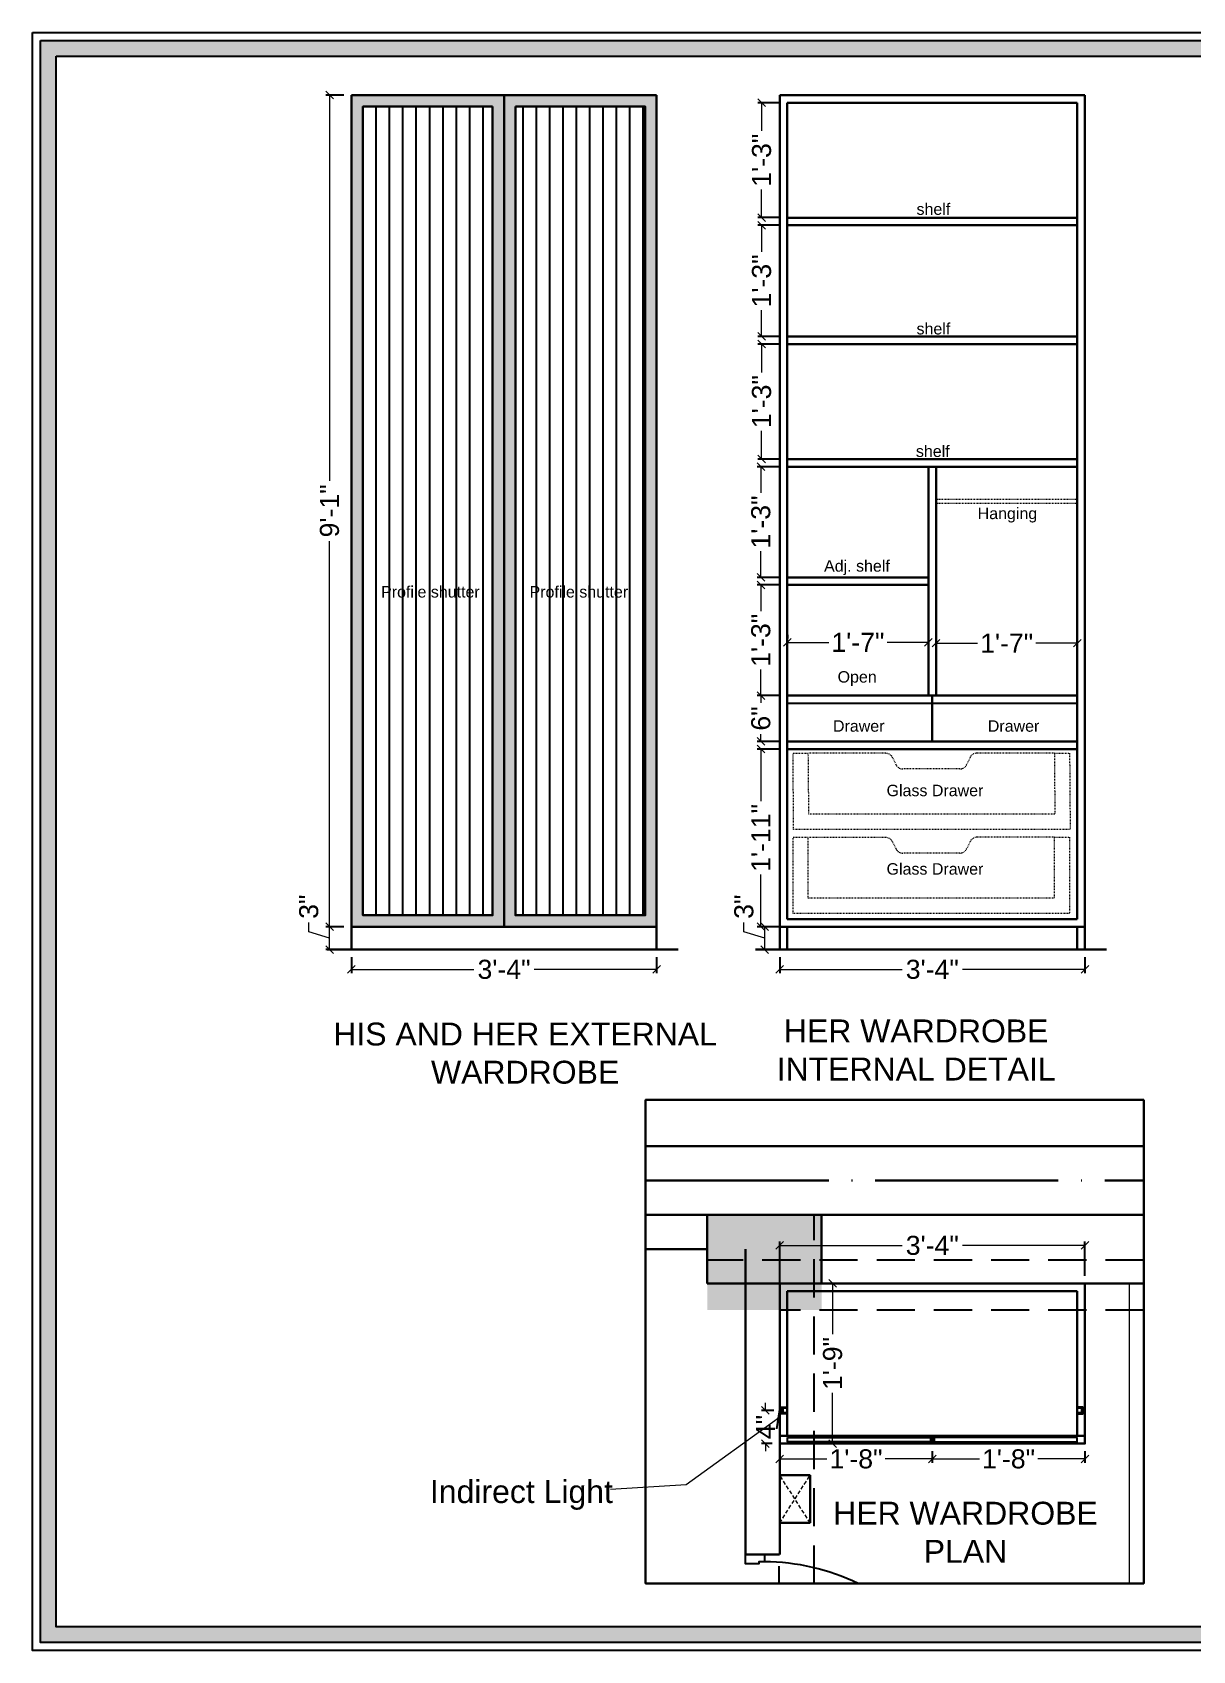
# Model space of a CAD drawing. Header units: millimetres. Extents: x 56222 to 3066687, y -650199 to -121287.
# Drawn here: x 147626.5 to 147778.6, y -182928.7 to -182716.6 of the extents above; entities that cross this region are included whole.
import ezdxf

# ---------------------------------------------------------------- set-up
doc = ezdxf.new("R2010")
doc.units = ezdxf.units.MM
doc.header["$MEASUREMENT"] = 0
doc.header["$PDMODE"] = 35
for name, pattern in [('ACAD_ISO02W100', [15, 12, -3]), ('ACAD_ISO04W100', [30, 24, -3, 0, -3]), ('CENTER', [2, 1.25, -0.25, 0.25, -0.25]), ('DASHED', [0.75, 0.5, -0.25]), ('HIDDEN', [0.375, 0.25, -0.125])]:
    doc.linetypes.add(name, pattern=pattern)
doc.layers.get('Defpoints').update_dxf_attribs({"color": 220})
doc.layers.add('AR ELE-5', color=134, linetype='Continuous')
doc.layers.add('AR HATCH-7', color=7, linetype='Continuous')
for name, color, linetype, lineweight in [('BEAM', 160, 'HIDDEN', 25), ('COLUMN', 1, 'Continuous', 30), ('dim05', 1, 'Continuous', 13), ('FURNITURE', 32, 'Continuous', 9), ('GROUND FLOOR', 7, 'Continuous', 9), ('GROUND FLOOR  ( PLINE )', 251, 'Continuous', 30), ('LABALLING', 1, 'Continuous', 25), ('Labelling', 1, 'Continuous', 25), ('NAME PLATE', 7, 'Continuous', 25), ('SECTION ( GLASS  COLOUR ) X_', 7, 'Continuous', 9), ('wall', 7, 'Continuous', 30), ('X_PLOT', 1, 'Continuous', 9), ('XX~SLAB ( BEAM )~ ( DIM )', 7, 'Continuous', 9), ('XX~STR BEAM', 5, 'ACAD_ISO02W100', 9)]:
    doc.layers.add(name, color=color, linetype=linetype, lineweight=lineweight)
doc.styles.add('Aerial', font='arial.ttf')
doc.styles.add('Arial', font='arial.ttf')
doc.styles.add('DATE', font='swissc.ttf', dxfattribs={"height": 6.75})
doc.styles.get("Standard").update_dxf_attribs({"font": 'arial.ttf', "height": 6})
doc.dimstyles.new('ISO-25', dxfattribs={"dimtxt": 2.5, "dimasz": 1, "dimexe": 0.5, "dimexo": 1, "dimtad": 0, "dimdec": 1, "dimlunit": 4, "dimtxsty": 'Standard', "dimblk": 'OBLIQUE', "dimcen": 2.5, "dimclrd": 1, "dimclre": 1, "dimclrt": 5, "dimadec": 0, "dimazin": 0, "dimtfac": 1, "dimtdec": 1, "dimtmove": 0, "dimatfit": 3, "dimfxl": 1, "dimlwd": -1, "dimarcsym": 0})
doc.dimstyles.new('NEW ', dxfattribs={"dimtxt": 3, "dimasz": 2, "dimexe": 1, "dimexo": 1, "dimgap": 0.089996, "dimtad": 0, "dimtoh": 1, "dimzin": 3, "dimdsep": 46, "dimlunit": 4, "dimtxsty": 'Aerial', "dimblk": 'OBLIQUE', "dimcen": 0.089996, "dimdle": 1, "dimclrd": 252, "dimclre": 252, "dimclrt": 7, "dimadec": 0, "dimazin": 1, "dimtfac": 1, "dimtdec": 0, "dimtofl": 0, "dimtmove": 1, "dimatfit": 3, "dimldrblk": 'OBLIQUE', "dimfxl": 1, "dimtolj": 1, "dimtzin": 0, "dimlwd": 5, "dimlwe": 5, "dimarcsym": 0})

# ---------------------------------------------------------------- blocks, each defined once
blk = doc.blocks.new('_Oblique')
at = {"layer": 'wall', "color": 0, "lineweight": -2}
blk.add_line((-0.5, -0.5), (0.5, 0.5), dxfattribs=at)
blk = doc.blocks.new('*D1191')
at = {"layer": 'Defpoints', "color": 0, "lineweight": 25, "transparency": 16777216}
for p in [(147724.43, -182875.55), (147764.43, -182880.52), (147724.43, -182882.28)]:
    blk.add_point(p, dxfattribs=at)
at = {"layer": 'dim05', "color": 1, "linetype": 'Continuous', "lineweight": -2, "transparency": 16777216}
for p, q in [((147724.43, -182881.28), (147724.43, -182875.05)), ((147764.43, -182879.52), (147764.43, -182875.05))]:
    blk.add_line(p, q, dxfattribs=at)
at = {"layer": 'dim05', "color": 1, "linetype": 'Continuous', "transparency": 16777216}
for p, q in [((147724.43, -182875.55), (147740.48, -182875.55)), ((147764.43, -182875.55), (147748.37, -182875.55))]:
    blk.add_line(p, q, dxfattribs=at)
at = {"layer": 'dim05', "color": 1, "transparency": 16777216, "rotation": 180}
blk.add_blockref('_Oblique', (147724.43, -182875.55), dxfattribs=at)
at = {"layer": 'dim05', "color": 1, "transparency": 16777216}
blk.add_blockref('_Oblique', (147764.43, -182875.55), dxfattribs=at)
at = {"layer": 'dim05', "color": 5, "lineweight": 25, "transparency": 16777216, "insert": (147744.43, -182875.55), "char_height": 2.5, "attachment_point": 5, "style": 'Arial'}
blk.add_mtext('3\'-4"', dxfattribs=at)
blk = doc.blocks.new('*D1190')
at = {"layer": 'Defpoints', "color": 0, "lineweight": 25, "transparency": 16777216}
for p in [(147731.37, -182880.52), (147729.76, -182901.52), (147731.37, -182901.52)]:
    blk.add_point(p, dxfattribs=at)
at = {"layer": 'dim05', "color": 1, "linetype": 'Continuous', "transparency": 16777216}
for p, q in [((147731.37, -182880.52), (147731.37, -182887.19)), ((147731.37, -182901.52), (147731.37, -182894.85))]:
    blk.add_line(p, q, dxfattribs=at)
at = {"layer": 'dim05', "color": 1, "linetype": 'Continuous', "lineweight": -2, "transparency": 16777216}
for p, q in [((147732.37, -182880.52), (147731.87, -182880.52)), ((147730.76, -182901.52), (147731.87, -182901.52))]:
    blk.add_line(p, q, dxfattribs=at)
at = {"layer": 'dim05', "color": 1, "transparency": 16777216}
for p, rotation in [((147731.37, -182880.52), 90), ((147731.37, -182901.52), 270)]:
    blk.add_blockref('_Oblique', p, dxfattribs=dict(at, rotation=rotation))
at = {"layer": 'dim05', "color": 5, "lineweight": 25, "transparency": 16777216, "insert": (147731.37, -182891.02), "char_height": 2.5, "attachment_point": 5, "rotation": 90, "style": 'Arial'}
blk.add_mtext('1\'-9"', dxfattribs=at)
blk = doc.blocks.new('*D1221')
at = {"layer": 'Defpoints', "color": 0, "lineweight": 25, "transparency": 16777216}
for p in [(147722.46, -182833.77), (147724.43, -182833.77), (147724.43, -182836.77)]:
    blk.add_point(p, dxfattribs=at)
at = {"layer": 'dim05', "color": 1, "linetype": 'Continuous', "transparency": 16777216}
for p, q in [((147719.74, -182834.46), (147719.74, -182833.21)), ((147722.46, -182836.77), (147722.46, -182833.77)), ((147722.46, -182835.27), (147719.74, -182834.46))]:
    blk.add_line(p, q, dxfattribs=at)
at = {"layer": 'dim05', "color": 1, "linetype": 'Continuous', "lineweight": -2, "transparency": 16777216}
for p, q in [((147723.43, -182833.77), (147721.96, -182833.77)), ((147723.43, -182836.77), (147721.96, -182836.77))]:
    blk.add_line(p, q, dxfattribs=at)
at = {"layer": 'dim05', "color": 1, "transparency": 16777216}
for p, rotation in [((147722.46, -182833.77), 90), ((147722.46, -182836.77), 270)]:
    blk.add_blockref('_Oblique', p, dxfattribs=dict(at, rotation=rotation))
at = {"layer": 'dim05', "color": 5, "lineweight": 25, "transparency": 16777216, "insert": (147719.74, -182831.15), "char_height": 2.5, "attachment_point": 5, "rotation": 90, "style": 'Arial'}
blk.add_mtext('3"', dxfattribs=at)
blk = doc.blocks.new('*D1222')
at = {"layer": 'Defpoints', "color": 0, "lineweight": 25, "transparency": 16777216}
for p in [(147721.96, -182810.48), (147725.43, -182810.48), (147725.43, -182833.77)]:
    blk.add_point(p, dxfattribs=at)
at = {"layer": 'dim05', "color": 1, "linetype": 'Continuous', "lineweight": -2, "transparency": 16777216}
for p, q in [((147724.43, -182810.48), (147721.46, -182810.48)), ((147724.43, -182833.77), (147721.46, -182833.77))]:
    blk.add_line(p, q, dxfattribs=at)
at = {"layer": 'dim05', "color": 1, "linetype": 'Continuous', "transparency": 16777216}
for p, q in [((147721.96, -182810.48), (147721.96, -182817.32)), ((147721.96, -182833.77), (147721.96, -182826.93))]:
    blk.add_line(p, q, dxfattribs=at)
at = {"layer": 'dim05', "color": 1, "transparency": 16777216}
for p, rotation in [((147721.96, -182810.48), 90), ((147721.96, -182833.77), 270)]:
    blk.add_blockref('_Oblique', p, dxfattribs=dict(at, rotation=rotation))
at = {"layer": 'dim05', "color": 5, "lineweight": 25, "transparency": 16777216, "insert": (147721.96, -182822.13), "char_height": 2.5, "attachment_point": 5, "rotation": 90, "style": 'Arial'}
blk.add_mtext('1\'-11"', dxfattribs=at)
blk = doc.blocks.new('*D1223')
at = {"layer": 'Defpoints', "color": 0, "lineweight": 25, "transparency": 16777216}
for p in [(147721.96, -182803.48), (147725.43, -182803.48), (147725.43, -182809.48)]:
    blk.add_point(p, dxfattribs=at)
at = {"layer": 'dim05', "color": 1, "linetype": 'Continuous', "lineweight": -2, "transparency": 16777216}
for p, q in [((147724.43, -182803.48), (147721.46, -182803.48)), ((147724.43, -182809.48), (147721.46, -182809.48))]:
    blk.add_line(p, q, dxfattribs=at)
at = {"layer": 'dim05', "color": 1, "linetype": 'Continuous', "transparency": 16777216}
for p, q in [((147721.96, -182803.48), (147721.96, -182804.41)), ((147721.96, -182809.48), (147721.96, -182808.55))]:
    blk.add_line(p, q, dxfattribs=at)
at = {"layer": 'dim05', "color": 1, "transparency": 16777216}
for p, rotation in [((147721.96, -182803.48), 90), ((147721.96, -182809.48), 270)]:
    blk.add_blockref('_Oblique', p, dxfattribs=dict(at, rotation=rotation))
at = {"layer": 'dim05', "color": 5, "lineweight": 25, "transparency": 16777216, "insert": (147721.96, -182806.48), "char_height": 2.5, "attachment_point": 5, "rotation": 90, "style": 'Arial'}
blk.add_mtext('6"', dxfattribs=at)
blk = doc.blocks.new('*D1225')
at = {"layer": 'Defpoints', "color": 0, "lineweight": 25, "transparency": 16777216}
for p in [(147721.96, -182773.48), (147725.43, -182773.48), (147725.43, -182787.98)]:
    blk.add_point(p, dxfattribs=at)
at = {"layer": 'dim05', "color": 1, "linetype": 'Continuous', "lineweight": -2, "transparency": 16777216}
for p, q in [((147724.43, -182773.48), (147721.46, -182773.48)), ((147724.43, -182787.98), (147721.46, -182787.98))]:
    blk.add_line(p, q, dxfattribs=at)
at = {"layer": 'dim05', "color": 1, "linetype": 'Continuous', "transparency": 16777216}
for p, q in [((147721.96, -182773.48), (147721.96, -182776.9)), ((147721.96, -182787.98), (147721.96, -182784.56))]:
    blk.add_line(p, q, dxfattribs=at)
at = {"layer": 'dim05', "color": 1, "transparency": 16777216}
for p, rotation in [((147721.96, -182773.48), 90), ((147721.96, -182787.98), 270)]:
    blk.add_blockref('_Oblique', p, dxfattribs=dict(at, rotation=rotation))
at = {"layer": 'dim05', "color": 5, "lineweight": 25, "transparency": 16777216, "insert": (147721.96, -182780.73), "char_height": 2.5, "attachment_point": 5, "rotation": 90, "style": 'Arial'}
blk.add_mtext('1\'-3"', dxfattribs=at)
blk = doc.blocks.new('*D1226')
at = {"layer": 'Defpoints', "color": 0, "lineweight": 25, "transparency": 16777216}
for p in [(147722.06, -182757.41), (147725.43, -182757.41), (147725.43, -182772.48)]:
    blk.add_point(p, dxfattribs=at)
at = {"layer": 'dim05', "color": 1, "linetype": 'Continuous', "lineweight": -2, "transparency": 16777216}
for p, q in [((147724.43, -182757.41), (147721.56, -182757.41)), ((147724.43, -182772.48), (147721.56, -182772.48))]:
    blk.add_line(p, q, dxfattribs=at)
at = {"layer": 'dim05', "color": 1, "linetype": 'Continuous', "transparency": 16777216}
for p, q in [((147722.06, -182757.41), (147722.06, -182761.12)), ((147722.06, -182772.48), (147722.06, -182768.78))]:
    blk.add_line(p, q, dxfattribs=at)
at = {"layer": 'dim05', "color": 1, "transparency": 16777216}
for p, rotation in [((147722.06, -182757.41), 90), ((147722.06, -182772.48), 270)]:
    blk.add_blockref('_Oblique', p, dxfattribs=dict(at, rotation=rotation))
at = {"layer": 'dim05', "color": 5, "lineweight": 25, "transparency": 16777216, "insert": (147722.06, -182764.95), "char_height": 2.5, "attachment_point": 5, "rotation": 90, "style": 'Arial'}
blk.add_mtext('1\'-3"', dxfattribs=at)
blk = doc.blocks.new('*D1227')
at = {"layer": 'Defpoints', "color": 0, "lineweight": 25, "transparency": 16777216}
for p in [(147722.06, -182741.84), (147725.43, -182741.84), (147725.43, -182756.41)]:
    blk.add_point(p, dxfattribs=at)
at = {"layer": 'dim05', "color": 1, "linetype": 'Continuous', "lineweight": -2, "transparency": 16777216}
for p, q in [((147724.43, -182741.84), (147721.56, -182741.84)), ((147724.43, -182756.41), (147721.56, -182756.41))]:
    blk.add_line(p, q, dxfattribs=at)
at = {"layer": 'dim05', "color": 1, "linetype": 'Continuous', "transparency": 16777216}
for p, q in [((147722.06, -182741.84), (147722.06, -182745.3)), ((147722.06, -182756.41), (147722.06, -182752.96))]:
    blk.add_line(p, q, dxfattribs=at)
at = {"layer": 'dim05', "color": 1, "transparency": 16777216}
for p, rotation in [((147722.06, -182741.84), 90), ((147722.06, -182756.41), 270)]:
    blk.add_blockref('_Oblique', p, dxfattribs=dict(at, rotation=rotation))
at = {"layer": 'dim05', "color": 5, "lineweight": 25, "transparency": 16777216, "insert": (147722.06, -182749.13), "char_height": 2.5, "attachment_point": 5, "rotation": 90, "style": 'Arial'}
blk.add_mtext('1\'-3"', dxfattribs=at)
blk = doc.blocks.new('*D1228')
at = {"layer": 'Defpoints', "color": 0, "lineweight": 25, "transparency": 16777216}
for p in [(147722.06, -182725.77), (147725.43, -182725.77), (147725.43, -182740.84)]:
    blk.add_point(p, dxfattribs=at)
at = {"layer": 'dim05', "color": 1, "linetype": 'Continuous', "lineweight": -2, "transparency": 16777216}
for p, q in [((147724.43, -182725.77), (147721.56, -182725.77)), ((147724.43, -182740.84), (147721.56, -182740.84))]:
    blk.add_line(p, q, dxfattribs=at)
at = {"layer": 'dim05', "color": 1, "linetype": 'Continuous', "transparency": 16777216}
for p, q in [((147722.06, -182725.77), (147722.06, -182729.48)), ((147722.06, -182740.84), (147722.06, -182737.14))]:
    blk.add_line(p, q, dxfattribs=at)
at = {"layer": 'dim05', "color": 1, "transparency": 16777216}
for p, rotation in [((147722.06, -182725.77), 90), ((147722.06, -182740.84), 270)]:
    blk.add_blockref('_Oblique', p, dxfattribs=dict(at, rotation=rotation))
at = {"layer": 'dim05', "color": 5, "lineweight": 25, "transparency": 16777216, "insert": (147722.06, -182733.31), "char_height": 2.5, "attachment_point": 5, "rotation": 90, "style": 'Arial'}
blk.add_mtext('1\'-3"', dxfattribs=at)
blk = doc.blocks.new('*D1229')
at = {"layer": 'Defpoints', "color": 0, "linetype": 'Continuous', "lineweight": 25, "transparency": 16777216}
for p in [(147725.43, -182796.5), (147743.93, -182796.5), (147743.93, -182796.5)]:
    blk.add_point(p, dxfattribs=at)
at = {"layer": 'dim05', "color": 1, "linetype": 'Continuous', "lineweight": -2, "transparency": 16777216}
for p, q in [((147725.43, -182795.5), (147725.43, -182796)), ((147743.93, -182795.5), (147743.93, -182796))]:
    blk.add_line(p, q, dxfattribs=at)
at = {"layer": 'dim05', "color": 1, "linetype": 'Continuous', "transparency": 16777216}
for p, q in [((147725.43, -182796.5), (147730.85, -182796.5)), ((147743.93, -182796.5), (147738.51, -182796.5))]:
    blk.add_line(p, q, dxfattribs=at)
at = {"layer": 'dim05', "color": 1, "linetype": 'Continuous', "transparency": 16777216, "rotation": 180}
blk.add_blockref('_Oblique', (147725.43, -182796.5), dxfattribs=at)
at = {"layer": 'dim05', "color": 1, "linetype": 'Continuous', "transparency": 16777216}
blk.add_blockref('_Oblique', (147743.93, -182796.5), dxfattribs=at)
at = {"layer": 'dim05', "color": 5, "linetype": 'Continuous', "lineweight": 25, "transparency": 16777216, "insert": (147734.68, -182796.5), "char_height": 2.5, "attachment_point": 5, "style": 'Arial'}
blk.add_mtext('1\'-7"', dxfattribs=at)
blk = doc.blocks.new('*D1230')
at = {"layer": 'Defpoints', "color": 0, "linetype": 'Continuous', "lineweight": 25, "transparency": 16777216}
for p in [(147744.93, -182796.61), (147763.43, -182796.61), (147763.43, -182796.61)]:
    blk.add_point(p, dxfattribs=at)
at = {"layer": 'dim05', "color": 1, "linetype": 'Continuous', "lineweight": -2, "transparency": 16777216}
for p, q in [((147744.93, -182795.61), (147744.93, -182796.11)), ((147763.43, -182795.61), (147763.43, -182796.11))]:
    blk.add_line(p, q, dxfattribs=at)
at = {"layer": 'dim05', "color": 1, "linetype": 'Continuous', "transparency": 16777216}
for p, q in [((147744.93, -182796.61), (147750.35, -182796.61)), ((147763.43, -182796.61), (147758.01, -182796.61))]:
    blk.add_line(p, q, dxfattribs=at)
at = {"layer": 'dim05', "color": 1, "linetype": 'Continuous', "transparency": 16777216, "rotation": 180}
blk.add_blockref('_Oblique', (147744.93, -182796.61), dxfattribs=at)
at = {"layer": 'dim05', "color": 1, "linetype": 'Continuous', "transparency": 16777216}
blk.add_blockref('_Oblique', (147763.43, -182796.61), dxfattribs=at)
at = {"layer": 'dim05', "color": 5, "linetype": 'Continuous', "lineweight": 25, "transparency": 16777216, "insert": (147754.18, -182796.61), "char_height": 2.5, "attachment_point": 5, "style": 'Arial'}
blk.add_mtext('1\'-7"', dxfattribs=at)
blk = doc.blocks.new('*D1231')
at = {"layer": 'Defpoints', "color": 0, "lineweight": 25, "transparency": 16777216}
for p in [(147724.43, -182836.77), (147764.43, -182836.77), (147764.43, -182839.37)]:
    blk.add_point(p, dxfattribs=at)
at = {"layer": 'dim05', "color": 1, "linetype": 'Continuous', "lineweight": -2, "transparency": 16777216}
for p, q in [((147724.43, -182837.77), (147724.43, -182839.87)), ((147764.43, -182837.77), (147764.43, -182839.87))]:
    blk.add_line(p, q, dxfattribs=at)
at = {"layer": 'dim05', "color": 1, "linetype": 'Continuous', "transparency": 16777216}
for p, q in [((147724.43, -182839.37), (147740.48, -182839.37)), ((147764.43, -182839.37), (147748.37, -182839.37))]:
    blk.add_line(p, q, dxfattribs=at)
at = {"layer": 'dim05', "color": 1, "transparency": 16777216, "rotation": 180}
blk.add_blockref('_Oblique', (147724.43, -182839.37), dxfattribs=at)
at = {"layer": 'dim05', "color": 1, "transparency": 16777216}
blk.add_blockref('_Oblique', (147764.43, -182839.37), dxfattribs=at)
at = {"layer": 'dim05', "color": 5, "lineweight": 25, "transparency": 16777216, "insert": (147744.43, -182839.37), "char_height": 2.5, "attachment_point": 5, "style": 'Arial'}
blk.add_mtext('3\'-4"', dxfattribs=at)
blk = doc.blocks.new('*D1232')
at = {"layer": 'Defpoints', "color": 0, "lineweight": 25, "transparency": 16777216}
for p in [(147668.29, -182836.77), (147708.29, -182836.77), (147708.29, -182839.37)]:
    blk.add_point(p, dxfattribs=at)
at = {"layer": 'dim05', "color": 1, "linetype": 'Continuous', "lineweight": -2, "transparency": 16777216}
for p, q in [((147668.29, -182837.77), (147668.29, -182839.87)), ((147708.29, -182837.77), (147708.29, -182839.87))]:
    blk.add_line(p, q, dxfattribs=at)
at = {"layer": 'dim05', "color": 1, "linetype": 'Continuous', "transparency": 16777216}
for p, q in [((147668.29, -182839.37), (147684.35, -182839.37)), ((147708.29, -182839.37), (147692.24, -182839.37))]:
    blk.add_line(p, q, dxfattribs=at)
at = {"layer": 'dim05', "color": 1, "transparency": 16777216, "rotation": 180}
blk.add_blockref('_Oblique', (147668.29, -182839.37), dxfattribs=at)
at = {"layer": 'dim05', "color": 1, "transparency": 16777216}
blk.add_blockref('_Oblique', (147708.29, -182839.37), dxfattribs=at)
at = {"layer": 'dim05', "color": 5, "lineweight": 25, "transparency": 16777216, "insert": (147688.29, -182839.37), "char_height": 2.5, "attachment_point": 5, "style": 'Arial'}
blk.add_mtext('3\'-4"', dxfattribs=at)
blk = doc.blocks.new('*D1233')
at = {"layer": 'Defpoints', "color": 0, "lineweight": 25, "transparency": 16777216}
for p in [(147665.42, -182833.77), (147668.29, -182833.77), (147668.29, -182836.77)]:
    blk.add_point(p, dxfattribs=at)
at = {"layer": 'dim05', "color": 1, "linetype": 'Continuous', "transparency": 16777216}
for p, q in [((147662.7, -182834.46), (147662.7, -182833.21)), ((147665.42, -182836.77), (147665.42, -182833.77)), ((147665.42, -182835.27), (147662.7, -182834.46))]:
    blk.add_line(p, q, dxfattribs=at)
at = {"layer": 'dim05', "color": 1, "linetype": 'Continuous', "lineweight": -2, "transparency": 16777216}
for p, q in [((147667.29, -182833.77), (147664.92, -182833.77)), ((147667.29, -182836.77), (147664.92, -182836.77))]:
    blk.add_line(p, q, dxfattribs=at)
at = {"layer": 'dim05', "color": 1, "transparency": 16777216}
for p, rotation in [((147665.42, -182833.77), 90), ((147665.42, -182836.77), 270)]:
    blk.add_blockref('_Oblique', p, dxfattribs=dict(at, rotation=rotation))
at = {"layer": 'dim05', "color": 5, "lineweight": 25, "transparency": 16777216, "insert": (147662.7, -182831.15), "char_height": 2.5, "attachment_point": 5, "rotation": 90, "style": 'Arial'}
blk.add_mtext('3"', dxfattribs=at)
blk = doc.blocks.new('*D1234')
at = {"layer": 'Defpoints', "color": 0, "lineweight": 25, "transparency": 16777216}
for p in [(147665.42, -182724.77), (147668.29, -182724.77), (147668.29, -182833.77)]:
    blk.add_point(p, dxfattribs=at)
at = {"layer": 'dim05', "color": 1, "linetype": 'Continuous', "lineweight": -2, "transparency": 16777216}
for p, q in [((147667.29, -182724.77), (147664.92, -182724.77)), ((147667.29, -182833.77), (147664.92, -182833.77))]:
    blk.add_line(p, q, dxfattribs=at)
at = {"layer": 'dim05', "color": 1, "linetype": 'Continuous', "transparency": 16777216}
for p, q in [((147665.42, -182724.77), (147665.42, -182775.32)), ((147665.42, -182833.77), (147665.42, -182783.22))]:
    blk.add_line(p, q, dxfattribs=at)
at = {"layer": 'dim05', "color": 1, "transparency": 16777216}
for p, rotation in [((147665.42, -182724.77), 90), ((147665.42, -182833.77), 270)]:
    blk.add_blockref('_Oblique', p, dxfattribs=dict(at, rotation=rotation))
at = {"layer": 'dim05', "color": 5, "lineweight": 25, "transparency": 16777216, "insert": (147665.42, -182779.27), "char_height": 2.5, "attachment_point": 5, "rotation": 90, "style": 'Arial'}
blk.add_mtext('9\'-1"', dxfattribs=at)
blk = doc.blocks.new('*D1253')
at = {"layer": 'Defpoints', "color": 0, "lineweight": 25, "transparency": 16777216}
for p in [(147721.96, -182788.98), (147725.43, -182788.98), (147725.43, -182803.48)]:
    blk.add_point(p, dxfattribs=at)
at = {"layer": 'dim05', "color": 1, "linetype": 'Continuous', "lineweight": -2, "transparency": 16777216}
for p, q in [((147724.43, -182788.98), (147721.46, -182788.98)), ((147724.43, -182803.48), (147721.46, -182803.48))]:
    blk.add_line(p, q, dxfattribs=at)
at = {"layer": 'dim05', "color": 1, "linetype": 'Continuous', "transparency": 16777216}
for p, q in [((147721.96, -182788.98), (147721.96, -182792.4)), ((147721.96, -182803.48), (147721.96, -182800.06))]:
    blk.add_line(p, q, dxfattribs=at)
at = {"layer": 'dim05', "color": 1, "transparency": 16777216}
for p, rotation in [((147721.96, -182788.98), 90), ((147721.96, -182803.48), 270)]:
    blk.add_blockref('_Oblique', p, dxfattribs=dict(at, rotation=rotation))
at = {"layer": 'dim05', "color": 5, "lineweight": 25, "transparency": 16777216, "insert": (147721.96, -182796.23), "char_height": 2.5, "attachment_point": 5, "rotation": 90, "style": 'Arial'}
blk.add_mtext('1\'-3"', dxfattribs=at)
blk = doc.blocks.new('*D1268')
at = {"layer": 'Defpoints', "color": 0, "lineweight": 25, "transparency": 16777216}
for p in [(147724.43, -182901.52), (147744.43, -182901.52), (147744.43, -182903.53)]:
    blk.add_point(p, dxfattribs=at)
at = {"layer": 'dim05', "color": 1, "linetype": 'Continuous', "lineweight": -2, "transparency": 16777216}
for p, q in [((147724.43, -182902.52), (147724.43, -182904.03)), ((147744.43, -182902.52), (147744.43, -182904.03))]:
    blk.add_line(p, q, dxfattribs=at)
at = {"layer": 'dim05', "color": 1, "linetype": 'Continuous', "transparency": 16777216}
for p, q in [((147724.43, -182903.53), (147730.6, -182903.53)), ((147744.43, -182903.53), (147738.26, -182903.53))]:
    blk.add_line(p, q, dxfattribs=at)
at = {"layer": 'dim05', "color": 1, "transparency": 16777216, "rotation": 180}
blk.add_blockref('_Oblique', (147724.43, -182903.53), dxfattribs=at)
at = {"layer": 'dim05', "color": 1, "transparency": 16777216}
blk.add_blockref('_Oblique', (147744.43, -182903.53), dxfattribs=at)
at = {"layer": 'dim05', "color": 5, "lineweight": 25, "transparency": 16777216, "insert": (147734.43, -182903.53), "char_height": 2.5, "attachment_point": 5, "style": 'Arial'}
blk.add_mtext('1\'-8"', dxfattribs=at)
blk = doc.blocks.new('*D1269')
at = {"layer": 'Defpoints', "color": 0, "lineweight": 25, "transparency": 16777216}
for p in [(147744.43, -182901.52), (147764.43, -182901.52), (147764.43, -182903.53)]:
    blk.add_point(p, dxfattribs=at)
at = {"layer": 'dim05', "color": 1, "linetype": 'Continuous', "lineweight": -2, "transparency": 16777216}
for p, q in [((147744.43, -182902.52), (147744.43, -182904.03)), ((147764.43, -182902.52), (147764.43, -182904.03))]:
    blk.add_line(p, q, dxfattribs=at)
at = {"layer": 'dim05', "color": 1, "linetype": 'Continuous', "transparency": 16777216}
for p, q in [((147744.43, -182903.53), (147750.6, -182903.53)), ((147764.43, -182903.53), (147758.26, -182903.53))]:
    blk.add_line(p, q, dxfattribs=at)
at = {"layer": 'dim05', "color": 1, "transparency": 16777216, "rotation": 180}
blk.add_blockref('_Oblique', (147744.43, -182903.53), dxfattribs=at)
at = {"layer": 'dim05', "color": 1, "transparency": 16777216}
blk.add_blockref('_Oblique', (147764.43, -182903.53), dxfattribs=at)
at = {"layer": 'dim05', "color": 5, "lineweight": 25, "transparency": 16777216, "insert": (147754.43, -182903.53), "char_height": 2.5, "attachment_point": 5, "style": 'Arial'}
blk.add_mtext('1\'-8"', dxfattribs=at)
blk = doc.blocks.new('*D1270')
at = {"layer": 'Defpoints', "color": 0, "lineweight": 25, "transparency": 16777216}
for p in [(147722.55, -182897.16), (147724.68, -182897.16), (147724.43, -182901.52)]:
    blk.add_point(p, dxfattribs=at)
at = {"layer": 'dim05', "color": 1, "linetype": 'Continuous', "lineweight": -2, "transparency": 16777216}
for p, q in [((147723.68, -182897.16), (147722.05, -182897.16)), ((147723.43, -182901.52), (147722.05, -182901.52))]:
    blk.add_line(p, q, dxfattribs=at)
at = {"layer": 'dim05', "color": 1, "linetype": 'Continuous', "transparency": 16777216}
for p, q in [((147722.55, -182897.16), (147722.55, -182896.16)), ((147722.55, -182897.16), (147722.55, -182897.23)), ((147722.55, -182901.52), (147722.55, -182901.45)), ((147722.55, -182901.52), (147722.55, -182902.52))]:
    blk.add_line(p, q, dxfattribs=at)
at = {"layer": 'dim05', "color": 1, "transparency": 16777216}
for p, rotation in [((147722.55, -182897.16), 270), ((147722.55, -182901.52), 90)]:
    blk.add_blockref('_Oblique', p, dxfattribs=dict(at, rotation=rotation))
at = {"layer": 'dim05', "color": 5, "lineweight": 25, "transparency": 16777216, "insert": (147722.55, -182899.34), "char_height": 2.5, "attachment_point": 5, "rotation": 90, "style": 'Arial'}
blk.add_mtext('4"', dxfattribs=at)

msp = doc.modelspace()

# ---------------------------------------------------------------- hatches: boundary and pattern name
at = {"layer": 'AR HATCH-7', "linetype": 'Continuous', "lineweight": 25, "true_color": 0x636466}
h = msp.add_hatch(color=251, dxfattribs=at)
h.dxf.hatch_style = 1
h.paths.add_polyline_path([(147708.293, -182724.771), (147688.293, -182724.771), (147688.293, -182833.771), (147708.293, -182833.771)])
h.paths.add_polyline_path([(147689.793, -182726.271), (147706.793, -182726.271), (147706.793, -182832.271), (147689.793, -182832.271)], flags=16)
h.paths.add_polyline_path([(147688.293, -182724.771), (147668.293, -182724.771), (147668.293, -182833.771), (147688.293, -182833.771)])
h.paths.add_polyline_path([(147686.793, -182832.271), (147669.793, -182832.271), (147669.793, -182726.271), (147686.793, -182726.271)], flags=16)
at = {"layer": 'AR HATCH-7', "linetype": 'Continuous', "lineweight": 25, "true_color": 0x636466, "transparency": 33554541}
h = msp.add_hatch(dxfattribs=at)
h.set_pattern_fill('ANSI31', color=251, scale=14, angle=45)
h.set_pattern_definition([(90, (147669.793, -182726.2709), (-1.75, 0), [])])
h.paths.add_polyline_path([(147706.793, -182726.271), (147689.793, -182726.271), (147689.793, -182832.271), (147706.793, -182832.271)])
h.paths.add_polyline_path([(147686.793, -182726.271), (147669.793, -182726.271), (147669.793, -182832.271), (147686.793, -182832.271)])
at = {"layer": 'COLUMN'}
h = msp.add_hatch(color=256, dxfattribs=at)
h.dxf.hatch_style = 1
h.paths.add_polyline_path([(147714.928, -182871.52), (147714.928, -182884.02), (147729.928, -182884.02), (147729.928, -182871.52)])
at = {"layer": 'NAME PLATE', "true_color": 0xd39e00}
h = msp.add_hatch(color=42, dxfattribs=at)
h.paths.add_polyline_path([(147627.508, -182717.601), (147627.508, -182927.604), (147925.861, -182927.604), (147925.861, -182717.601)])
h.paths.add_polyline_path([(147629.602, -182719.695), (147923.767, -182719.695), (147923.767, -182925.51), (147629.602, -182925.51)], flags=16)

# ---------------------------------------------------------------- linework, layer by layer
msp.add_line((147724.359, -182919.85), (147724.359, -182917.564))
msp.add_lwpolyline([(147722.426, -182916.016), (147722.426, -182917.017), (147721.676, -182917.017), (147721.676, -182917.267), (147719.926, -182917.267), (147719.926, -182916.016)], close=True)
at = {"layer": 'AR ELE-5', "linetype": 'ByBlock', "ltscale": 15}
msp.add_arc((147722.409, -182945.061), 28.045, 64.02095, 89.96526, dxfattribs=at)
at = {"layer": 'BEAM', "ltscale": 20}
for p, q in [((147728.927, -182919.85), (147728.927, -182871.52)), ((147772.14, -182877.476), (147714.928, -182877.476)), ((147772.14, -182884.021), (147724.428, -182884.021))]:
    msp.add_line(p, q, dxfattribs=at)
at = {"layer": 'COLUMN'}
msp.add_lwpolyline([(147714.928, -182880.52), (147714.928, -182871.52), (147729.928, -182871.52), (147729.928, -182880.52)], close=True, dxfattribs=at)
at = {"layer": 'dim05', "color": 7, "linetype": 'Continuous', "lineweight": 25}
for points in [[(147725.413, -182897.597), (147724.683, -182897.597), (147724.683, -182896.727), (147725.413, -182896.727)], [(147763.425, -182897.597), (147764.155, -182897.597), (147764.155, -182896.727), (147763.425, -182896.727)]]:
    msp.add_lwpolyline(points, close=True, dxfattribs=at)
at = {"layer": 'dim05', "color": 3, "linetype": 'Continuous', "lineweight": 30}
for points in [[(147725.411, -182897.469), (147724.82, -182897.471), (147724.82, -182896.831), (147725.411, -182896.83)], [(147763.427, -182897.469), (147764.018, -182897.471), (147764.018, -182896.831), (147763.427, -182896.83)]]:
    msp.add_lwpolyline(points, close=True, dxfattribs=at)
at = {"layer": 'dim05', "color": 5, "linetype": 'Continuous', "lineweight": 25}
for points in [[(147725.43, -182900.733), (147744.179, -182900.733), (147744.179, -182901.286), (147725.43, -182901.286)], [(147763.408, -182900.733), (147744.659, -182900.733), (147744.659, -182901.286), (147763.408, -182901.286)]]:
    msp.add_lwpolyline(points, close=True, dxfattribs=at)
at = {"layer": 'FURNITURE', "color": 18, "lineweight": 30, "true_color": 0x000000}
for p, q in [((147668.293, -182724.771), (147708.293, -182724.771)), ((147668.293, -182836.771), (147668.293, -182724.771)), ((147688.293, -182724.771), (147688.293, -182833.771)), ((147708.293, -182724.771), (147708.293, -182836.771)), ((147708.293, -182833.771), (147668.293, -182833.771))]:
    msp.add_line(p, q, dxfattribs=at)
at = {"layer": 'FURNITURE', "lineweight": 30}
for p, q in [((147724.428, -182724.771), (147764.428, -182724.771)), ((147724.428, -182836.771), (147724.428, -182724.771)), ((147725.428, -182725.771), (147763.428, -182725.771)), ((147725.428, -182832.771), (147725.428, -182725.771)), ((147763.428, -182725.771), (147763.428, -182832.771)), ((147764.428, -182724.771), (147764.428, -182836.771)), ((147743.928, -182740.841), (147725.428, -182740.841)), ((147743.928, -182740.841), (147763.428, -182740.841)), ((147743.928, -182741.841), (147725.428, -182741.841)), ((147743.928, -182741.841), (147763.428, -182741.841)), ((147763.428, -182756.41), (147725.428, -182756.41)), ((147763.428, -182757.41), (147725.428, -182757.41)), ((147763.428, -182772.48), (147725.428, -182772.48)), ((147763.428, -182773.48), (147725.428, -182773.48)), ((147743.928, -182773.48), (147743.928, -182803.48)), ((147744.928, -182773.48), (147744.928, -182803.48)), ((147743.976, -182787.98), (147725.428, -182787.98)), ((147743.976, -182788.98), (147725.428, -182788.98)), ((147725.428, -182803.48), (147745.489, -182803.48)), ((147744.428, -182803.48), (147744.428, -182809.48)), ((147744.928, -182803.48), (147763.428, -182803.48)), ((147725.428, -182809.48), (147763.428, -182809.48)), ((147725.428, -182810.48), (147763.428, -182810.48)), ((147764.428, -182833.771), (147724.428, -182833.771)), ((147763.428, -182832.771), (147725.428, -182832.771)), ((147725.428, -182836.771), (147725.428, -182833.771)), ((147763.428, -182833.771), (147763.428, -182836.771)), ((147725.428, -182900.52), (147725.428, -182881.52)), ((147725.428, -182881.52), (147763.428, -182881.52)), ((147763.428, -182881.52), (147763.428, -182900.52)), ((147764.428, -182900.52), (147724.428, -182900.52)), ((147744.412, -182900.52), (147744.425, -182901.52))]:
    msp.add_line(p, q, dxfattribs=at)
at = {"layer": 'FURNITURE', "lineweight": 25}
for p, q in [((147725.428, -182804.48), (147744.928, -182804.48)), ((147744.928, -182804.48), (147763.428, -182804.48)), ((147708.293, -182836.771), (147668.293, -182836.771)), ((147764.428, -182836.771), (147724.428, -182836.771))]:
    msp.add_line(p, q, dxfattribs=at)
at = {"layer": 'FURNITURE', "color": 18, "lineweight": 30, "true_color": 0x000000}
for points in [[(147686.793, -182726.271), (147669.793, -182726.271), (147669.793, -182832.271), (147686.793, -182832.271)], [(147689.793, -182726.271), (147706.793, -182726.271), (147706.793, -182832.271), (147689.793, -182832.271)]]:
    msp.add_lwpolyline(points, close=True, dxfattribs=at)
at = {"layer": 'FURNITURE', "linetype": 'CENTER', "lineweight": 0, "ltscale": 0.001}
msp.add_lwpolyline([(147744.928, -182777.717), (147763.428, -182777.717), (147763.428, -182778.285), (147744.928, -182778.285)], close=True, dxfattribs=at)
for points in [[(147760.428, -182811.016), (147762.428, -182811.016), (147762.501, -182821.013), (147726.251, -182821.013), (147726.178, -182811.016), (147728.178, -182811.016)], [(147760.428, -182811.016), (147760.501, -182819.013), (147728.251, -182819.013), (147728.178, -182811.016)], [(147760.428, -182822.048), (147762.428, -182822.048), (147762.428, -182832.048), (147726.178, -182832.048), (147726.178, -182822.048), (147728.178, -182822.048)], [(147760.428, -182822.048), (147760.428, -182830.048), (147728.178, -182830.048), (147728.178, -182822.048)]]:
    msp.add_lwpolyline(points, dxfattribs=at)
at = {"layer": 'FURNITURE', "color": 4, "linetype": 'CENTER', "lineweight": 0, "ltscale": 0.001}
for points in [[(147760.428, -182811.016), (147750.287, -182811.016, 0.2883198), (147749.386, -182811.582), (147748.931, -182812.53, -0.2883198), (147748.03, -182813.097), (147740.575, -182813.097, -0.2867433), (147739.677, -182812.535), (147739.224, -182811.608, 0.286222), (147738.328, -182811.046), (147728.178, -182811.046)], [(147760.428, -182822.048), (147750.287, -182822.048, 0.2883198), (147749.386, -182822.615), (147748.931, -182823.562, -0.2883198), (147748.03, -182824.129), (147740.575, -182824.129, -0.2867433), (147739.677, -182823.567), (147739.224, -182822.64, 0.286222), (147738.328, -182822.078), (147728.178, -182822.078)]]:
    msp.add_lwpolyline(points, format="xyb", dxfattribs=at)
at = {"layer": 'FURNITURE', "lineweight": 30}
msp.add_lwpolyline([(147724.428, -182901.52), (147724.428, -182880.52), (147764.428, -182880.52), (147764.428, -182901.52)], close=True, dxfattribs=at)
at = {"layer": 'GROUND FLOOR'}
for p, q in [((147706.849, -182862.52), (147772.14, -182862.52)), ((147706.849, -182871.52), (147772.14, -182871.52)), ((147719.428, -182880.52), (147772.14, -182880.52)), ((147719.928, -182880.52), (147719.927, -182905.516)), ((147770.298, -182919.85), (147770.298, -182880.52))]:
    msp.add_line(p, q, dxfattribs=at)
at = {"layer": 'GROUND FLOOR', "color": 1, "linetype": 'ACAD_ISO04W100'}
msp.add_line((147706.849, -182867.02), (147772.14, -182867.02), dxfattribs=at)
at = {"layer": 'GROUND FLOOR', "color": 6, "lineweight": 30}
for points in [[(147772.14, -182862.52), (147706.849, -182862.52)], [(147706.849, -182871.52), (147772.14, -182871.52)]]:
    msp.add_lwpolyline(points, dxfattribs=at)
at = {"layer": 'GROUND FLOOR  ( PLINE )'}
for p, q in [((147706.849, -182876.02), (147714.928, -182876.02)), ((147719.928, -182876.02), (147719.926, -182916.016)), ((147719.428, -182880.52), (147772.14, -182880.52)), ((147724.428, -182916.045), (147724.428, -182880.52)), ((147719.893, -182916.045), (147724.393, -182916.045))]:
    msp.add_line(p, q, dxfattribs=at)
at = {"layer": 'GROUND FLOOR  ( PLINE )', "lineweight": 25}
msp.add_line((147719.927, -182905.516), (147719.893, -182916.045), dxfattribs=at)
at = {"layer": 'GROUND FLOOR  ( PLINE )'}
msp.add_lwpolyline([(147772.14, -182871.52), (147706.849, -182871.52)], dxfattribs=at)
at = {"layer": 'NAME PLATE', "color": 42, "true_color": 0xd39e00}
for points in [[(147626.461, -182716.554), (147926.908, -182716.554), (147926.908, -182928.651), (147626.461, -182928.651)], [(147627.508, -182717.601), (147925.861, -182717.601), (147925.861, -182927.604), (147627.508, -182927.604)], [(147629.602, -182719.695), (147923.767, -182719.695), (147923.767, -182925.51), (147629.602, -182925.51)]]:
    msp.add_lwpolyline(points, close=True, dxfattribs=at)
at = {"layer": 'wall'}
for p, q in [((147665.107, -182836.771), (147711.127, -182836.771)), ((147721.241, -182836.771), (147767.262, -182836.771))]:
    msp.add_line(p, q, dxfattribs=at)
at = {"layer": 'wall', "lineweight": 30}
msp.add_lwpolyline([(147772.14, -182856.478), (147772.14, -182919.85), (147706.849, -182919.85), (147706.849, -182856.478)], close=True, dxfattribs=at)
at = {"layer": 'X_PLOT', "linetype": 'ACAD_ISO04W100', "lineweight": 30}
msp.add_line((147706.849, -182867.02), (147772.14, -182867.02), dxfattribs=at)
at = {"layer": 'XX~SLAB ( BEAM )~ ( DIM )', "color": 242, "linetype": 'DASHED', "true_color": 0xcd2027}
for p, q in [((147724.426, -182911.914), (147728.426, -182905.652)), ((147728.426, -182911.914), (147724.428, -182905.652))]:
    msp.add_line(p, q, dxfattribs=at)
at = {"layer": 'XX~STR BEAM', "lineweight": 30}
msp.add_lwpolyline([(147728.426, -182911.914), (147724.426, -182911.914), (147724.426, -182905.652), (147728.426, -182905.652)], close=True, dxfattribs=at)

# ---------------------------------------------------------------- texts
at = {"layer": 'LABALLING', "lineweight": 5, "ltscale": 4, "insert": (147702.565, -182906.305), "char_height": 3, "attachment_point": 3}
msp.add_mtext('Indirect Light', dxfattribs=at)
at = {"layer": 'Labelling', "ltscale": 10, "char_height": 1.5, "width": 47.9166}
for s, insert, attachment_point in [('\\A1;{\\fArial Greek|b0|i0|c0|p34;shelf}', (147746.789, -182738.97), 3), ('\\A1;{\\fArial Greek|b0|i0|c0|p34;shelf}', (147746.789, -182754.645), 3), ('\\A1;{\\fArial Greek|b0|i0|c0|p34;shelf}', (147746.71, -182770.698), 3), ('\\A1;{\\fArial Greek|b0|i0|c0|p34;Hanging}', (147758.184, -182778.848, 0.002), 3), ('\\A1;{\\fArial Greek|b0|i0|c0|p34;Adj. shelf}', (147738.862, -182785.734), 3), ('\\A1;{\\fArial Greek|b0|i0|c0|p34;Profile shutter}', (147685.102, -182789.128), 3), ('\\A1;{\\fArial Greek|b0|i0|c0|p34;Profile shutter}', (147704.562, -182789.128), 3), ('\\A1;{\\fArial Greek|b0|i0|c0|p34;Open}', (147737.145, -182800.273), 3), ('\\A1;{\\fArial Greek|b0|i0|c0|p34;Drawer}', (147738.164, -182806.713), 3), ('\\A1;{\\fArial Greek|b0|i0|c0|p34;Drawer}', (147758.464, -182806.713), 3), ('\\A1;{\\fArial Greek|b0|i0|c0|p34;Glass Drawer}', (147738.439, -182815.164), 1), ('\\A1;{\\fArial Greek|b0|i0|c0|p34;Glass Drawer}', (147738.439, -182825.447), 1)]:
    msp.add_mtext(s, dxfattribs=dict(at, insert=insert, attachment_point=attachment_point))
at = {"layer": 'SECTION ( GLASS  COLOUR ) X_', "color": 18, "lineweight": 20, "true_color": 0x000000, "char_height": 3, "attachment_point": 1, "style": 'DATE'}
for s, heights, insert in [('\\pxqc;{\\fArial|b0|i0|c0|p34;\\C251;HIS AND HER EXTERNAL WARDROBE}', [0], (147655.77, -182846.337)), ('\\pxqc;{\\fArial|b0|i0|c0|p34;\\C251;HER WARDROBE \\PINTERNAL DETAIL}', [0], (147707.034, -182845.927)), ('\\pxqc;{\\fArial|b0|i0|c0|p34;\\C251;HER WARDROBE \\PPLAN}', [8.055], (147713.498, -182909.137))]:
    msp.add_mtext_dynamic_manual_height_columns(s, width=70.5635, gutter_width=1, heights=heights, dxfattribs=dict(at, insert=insert))

# ---------------------------------------------------------------- dimensions: what is measured, and where the dimension line sits
at = {"layer": 'dim05', "color": 27, "lineweight": 25, "true_color": 0x7d5120}
for base, p1, p2, picture, middle in [((147665.416, -182724.771), (147668.293, -182833.771), (147668.293, -182724.771), '*D1234', (147665.416, -182779.271)), ((147722.058, -182725.771), (147725.428, -182740.841), (147725.428, -182725.771), '*D1228', (147722.058, -182733.306)), ((147722.058, -182741.841), (147725.428, -182756.41), (147725.428, -182741.841), '*D1227', (147722.058, -182749.125)), ((147722.058, -182757.41), (147725.428, -182772.48), (147725.428, -182757.41), '*D1226', (147722.058, -182764.945)), ((147721.959246526, -182773.480098635), (147725.42754043, -182787.980098635), (147725.42754043, -182773.480098635), '*D1225', (147721.959246526, -182780.730098635)), ((147721.959246526, -182788.980098635), (147725.42754043, -182803.480098635), (147725.42754043, -182788.980098635), '*D1253', (147721.959246526, -182796.230098635)), ((147721.959, -182803.48), (147725.428, -182809.48), (147725.428, -182803.48), '*D1223', (147721.959, -182806.48)), ((147721.959, -182810.48), (147725.428, -182833.771), (147725.428, -182810.48), '*D1222', (147721.959, -182822.125)), ((147665.416, -182833.771), (147668.293, -182836.771), (147668.293, -182833.771), '*D1233', (147662.701, -182832.581)), ((147722.459, -182833.771), (147724.428, -182836.771), (147724.428, -182833.771), '*D1221', (147719.744, -182832.581)), ((147731.367, -182901.52), (147731.367, -182880.52), (147729.762, -182901.52), '*D1190', (147731.367, -182891.02)), ((147722.548, -182897.162), (147724.428, -182901.52), (147724.683, -182897.162), '*D1270', (147722.548, -182899.341))]:
    dim = msp.add_linear_dim(base=base, p1=p1, p2=p2, angle=90, dimstyle='ISO-25', override={"dimdec": 0, "dimtxsty": 'Arial', "dimtmove": 1}, dxfattribs=at)
    dim.commit()
    dim.dimension.update_dxf_attribs({"geometry": picture, "text_midpoint": middle})
at = {"layer": 'dim05', "color": 1, "linetype": 'Continuous', "lineweight": 25}
for base, p1, p2, picture, middle in [((147743.92754043, -182796.49794062), (147725.42754043, -182796.49794062), (147743.92754043, -182796.49794062), '*D1229', (147734.67754043, -182796.49794062)), ((147763.42754043, -182796.611577107), (147744.92754043, -182796.611577107), (147763.42754043, -182796.611577107), '*D1230', (147754.17754043, -182796.611577107))]:
    dim = msp.add_linear_dim(base=base, p1=p1, p2=p2, dimstyle='ISO-25', override={"dimdec": 0, "dimtxsty": 'Arial', "dimtmove": 1}, dxfattribs=at)
    dim.commit()
    dim.dimension.update_dxf_attribs({"geometry": picture, "text_midpoint": middle})
at = {"layer": 'dim05', "color": 27, "lineweight": 25, "true_color": 0x7d5120}
for base, p1, p2, picture, middle in [((147708.293, -182839.371), (147668.293, -182836.771), (147708.293, -182836.771), '*D1232', (147688.293, -182839.371)), ((147764.428, -182839.371), (147724.428, -182836.771), (147764.428, -182836.771), '*D1231', (147744.428, -182839.371)), ((147724.428, -182875.545), (147764.428, -182880.52), (147724.428, -182882.277), '*D1191', (147744.428, -182875.545)), ((147744.425, -182903.532), (147724.428, -182901.52), (147744.425, -182901.52), '*D1268', (147734.426, -182903.532)), ((147764.428, -182903.532), (147744.428, -182901.52), (147764.428, -182901.52), '*D1269', (147754.428, -182903.532))]:
    dim = msp.add_linear_dim(base=base, p1=p1, p2=p2, dimstyle='ISO-25', override={"dimdec": 0, "dimtxsty": 'Arial', "dimtmove": 1}, dxfattribs=at)
    dim.commit()
    dim.dimension.update_dxf_attribs({"geometry": picture, "text_midpoint": middle})

# ---------------------------------------------------------------- leaders
at = {"layer": 'LABALLING', "lineweight": 5, "ltscale": 2}
msp.add_leader([(147724.271, -182898.168, 0.5), (147712.185, -182906.922, 0.5), (147702.233, -182907.522, 0.5)], dimstyle='NEW ', override={"dimexe": 7, "dimexo": 7, "dimclrd": 1, "dimfxl": 200, "dimfxlon": 1, "dimarcsym": 2}, dxfattribs=at)

doc.saveas('drawing.dxf')
